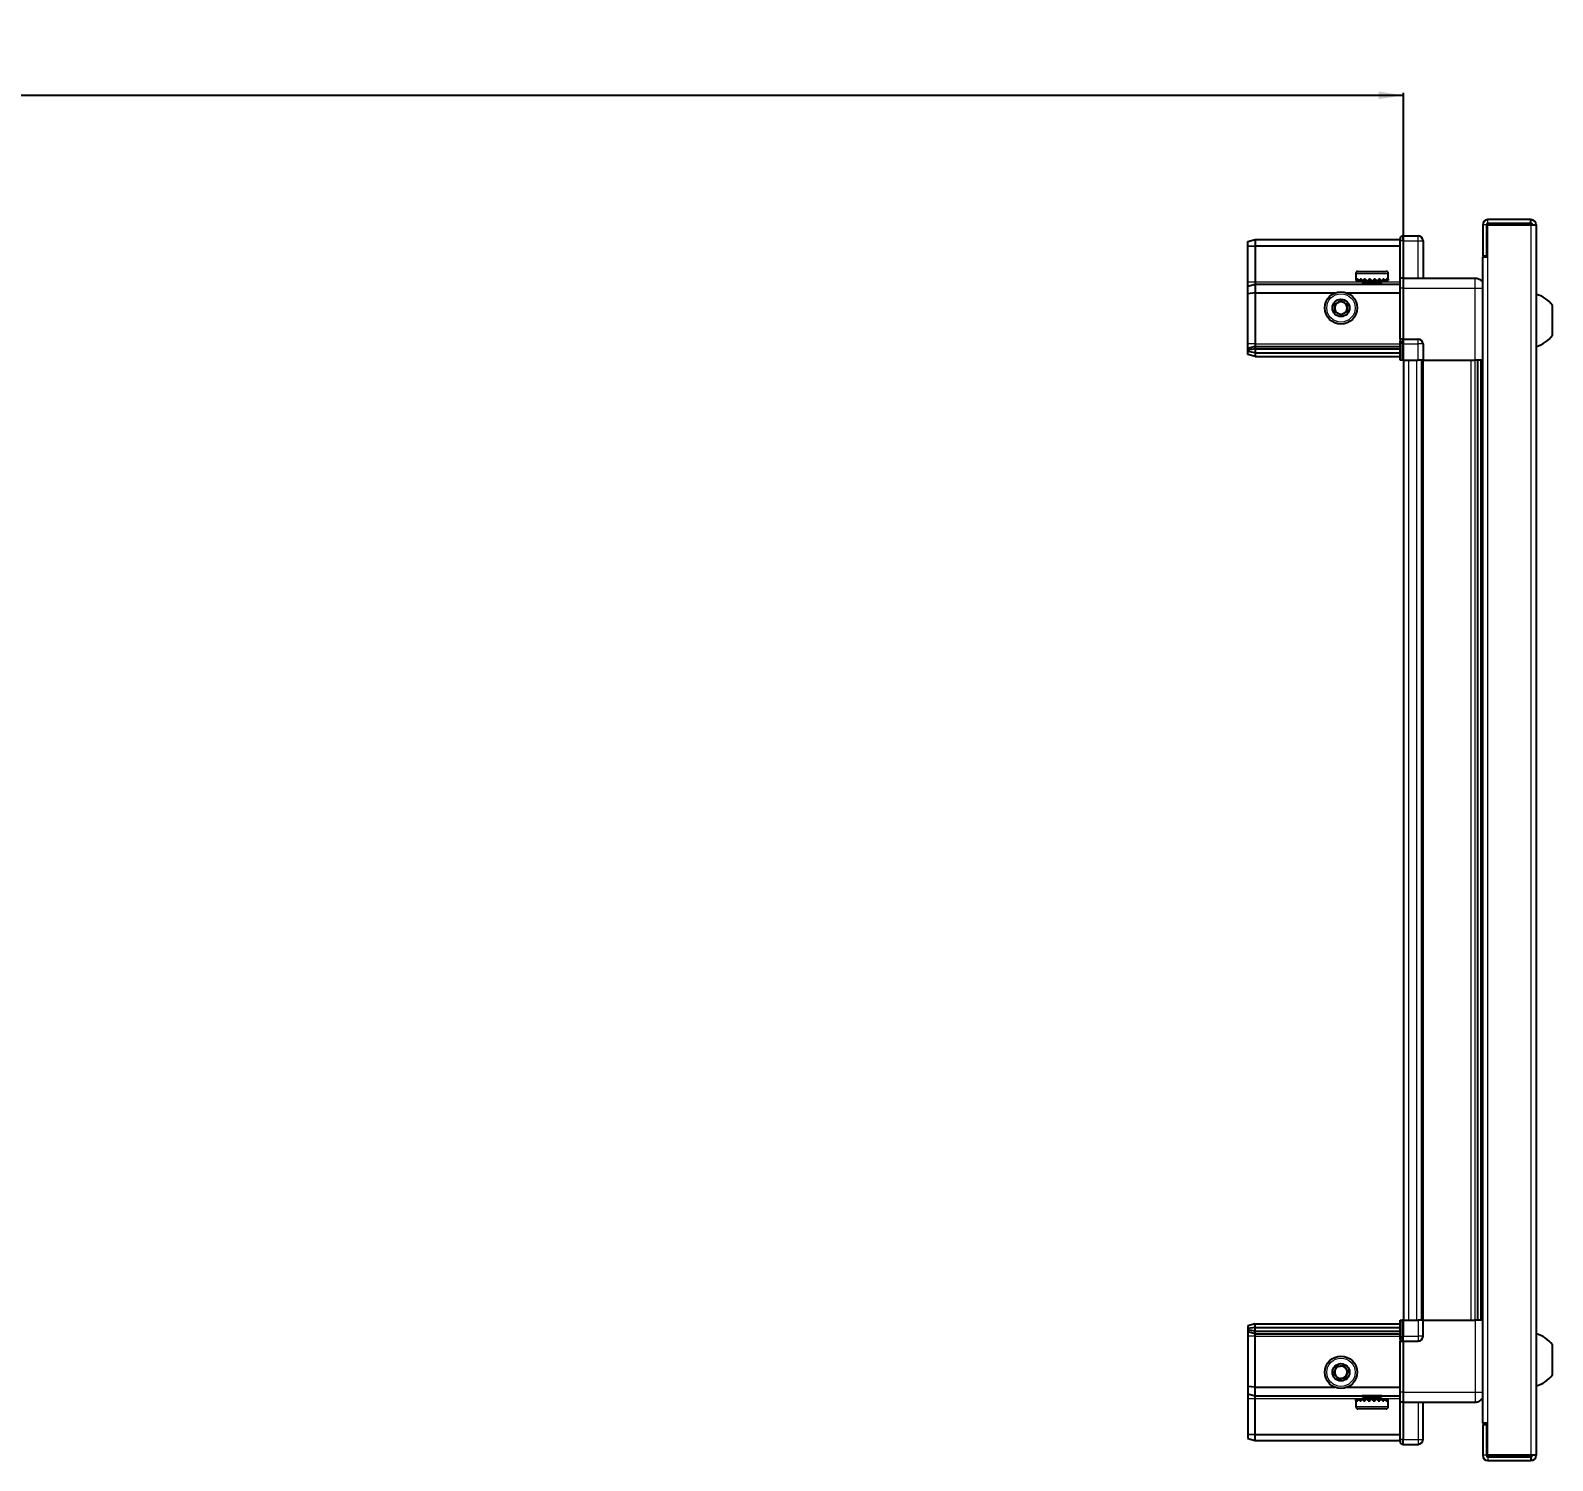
# Model space of a CAD drawing. Header units: millimetres. Extents: x 927 to 3772, y -669 to 1535.
# Drawn here: x 2454 to 3066, y 899 to 1474 of the extents above; entities that cross this region are included whole.
import ezdxf

# ---------------------------------------------------------------- set-up
doc = ezdxf.new("R2010")
doc.units = ezdxf.units.MM
doc.layers.add('FORMAT', color=7, linetype='Continuous')
doc.styles.add('SLDTEXTSTYLE0', font='TXT', dxfattribs={"width": 0.75})
doc.dimstyles.new('SLDDIMSTYLE0', dxfattribs={"dimtxt": 20, "dimasz": 10, "dimexe": 0, "dimexo": 0.0625, "dimgap": 5, "dimtad": 2, "dimdec": 1, "dimrnd": 1e-09, "dimzin": 12, "dimdsep": 46, "dimtxsty": 'SLDTEXTSTYLE0', "dimsah": 1, "dimcen": 0.09, "dimadec": 0, "dimazin": 3, "dimtfac": 1, "dimtofl": 0, "dimtmove": 0, "dimatfit": 3, "dimfxl": 0, "dimfrac": 2, "dimtolj": 1, "dimtzin": 12, "dimarcsym": 0})

# ---------------------------------------------------------------- blocks, each defined once
blk = doc.blocks.new('_D_4')
at = {"layer": 'FORMAT'}
for p, q in [((1706.12, 1341.17), (1706.12, 1448.66)), ((1706.12, 1447.66), (3006.12, 1447.66)), ((3006.12, 1341.17), (3006.12, 1448.66))]:
    blk.add_line(p, q, dxfattribs=at)
for points in [[(1706.12, 1447.66), (1716.12, 1446.12), (1716.12, 1449.2)], [(3006.12, 1447.66), (2996.12, 1449.2), (2996.12, 1446.12)]]:
    blk.add_solid(points, dxfattribs=at)
at = {"layer": 'FORMAT', "insert": (2326.57, 1473.44), "char_height": 20, "attachment_point": 1, "style": 'SLDTEXTSTYLE0'}
blk.add_mtext('1300', dxfattribs=at)

msp = doc.modelspace()

# ---------------------------------------------------------------- linework, layer by layer
at = {"color": 7, "linetype": 'Continuous', "lineweight": 25}
for p, q in [((3057.37, 1397.66), (3040.07, 1397.66)), ((3057.37, 1396.16), (3040.07, 1396.16)), ((3057.37, 1396.16), (3057.37, 1397.66)), ((3005.64, 1391.16), (3004.77, 1390.66)), ((3005.64, 1391.16), (3004.77, 1390.66)), ((3004.77, 1390.66), (3004.77, 1389.16)), ((3005.97, 1391.16), (3005.64, 1391.16)), ((3005.97, 1391.16), (3005.64, 1391.16)), ((3005.97, 1391.16), (3005.97, 1391.16)), ((3005.97, 1389.16), (3005.97, 1391.16)), ((3005.97, 1391.16), (3011.97, 1391.16)), ((3037.97, 1395.56), (3037.97, 1383.16)), ((3039.47, 1395.56), (3039.47, 1383.16)), ((3039.97, 1382.66), (3039.97, 1395.56)), ((3039.97, 1395.56), (3057.37, 1395.56)), ((3057.37, 1395.56), (3059.47, 1395.56)), ((3059.47, 1395.56), (3059.47, 900.76)), ((2943.47, 1388.85), (2946.47, 1389.66)), ((2943.47, 1387), (2943.47, 1388.85)), ((2943.47, 1387), (2946.47, 1387.16)), ((2943.47, 1372.66), (2943.47, 1387)), ((2946.47, 1389.66), (2946.47, 1387.16)), ((2946.47, 1389.66), (3004.77, 1389.66)), ((2946.47, 1387.16), (2946.47, 1372.66)), ((2946.47, 1387.16), (3004.77, 1387.16)), ((3004.77, 1374.36), (3004.77, 1389.16)), ((3005.97, 1389.16), (3005.97, 1374.36)), ((3013.97, 1389.16), (3013.97, 1374.16)), ((3037.87, 1382.66), (3037.87, 913.66)), ((3037.87, 1382.66), (3039.97, 1382.66)), ((3037.97, 1383.16), (3039.47, 1383.16)), ((2943.47, 1370.85), (2943.47, 1372.66)), ((2943.47, 1370.85), (2946.47, 1371.66)), ((2946.47, 1372.66), (2946.47, 1371.66)), ((2946.47, 1371.66), (2946.47, 1368.16)), ((2946.47, 1371.66), (3004.77, 1371.66)), ((2986.97, 1376.06), (2986.97, 1373.16)), ((2986.97, 1373.16), (2987.01, 1373.16)), ((2987.13, 1373.66), (2987.01, 1373.66)), ((2987.01, 1373.66), (2987.01, 1373.16)), ((2987.01, 1373.16), (2987.13, 1373.16)), ((2987.13, 1373.66), (2987.13, 1373.16)), ((2987.13, 1373.16), (2987.54, 1373.16)), ((2987.88, 1373.66), (2987.54, 1373.66)), ((2987.54, 1373.66), (2987.54, 1373.16)), ((2987.54, 1373.16), (2987.88, 1373.16)), ((2987.77, 1376.86), (2999.17, 1376.86)), ((2987.88, 1373.66), (2987.88, 1373.16)), ((2987.88, 1373.16), (2988.65, 1373.16)), ((2989.18, 1373.66), (2988.65, 1373.66)), ((2988.65, 1373.66), (2988.65, 1373.16)), ((2988.65, 1373.16), (2989.18, 1373.16)), ((2989.07, 1373.16), (2989.07, 1373.06)), ((2989.07, 1373.06), (2997.87, 1373.06)), ((2989.18, 1373.66), (2989.18, 1373.16)), ((2989.18, 1373.16), (2990.23, 1373.16)), ((2989.47, 1372.66), (2990.16, 1372.18)), ((2989.47, 1372.66), (2997.47, 1372.66)), ((2990.16, 1372.18), (2989.47, 1371.69)), ((2989.47, 1371.69), (2989.47, 1371.66)), ((2989.47, 1371.69), (2997.47, 1371.69)), ((2990.16, 1372.18), (2996.78, 1372.18)), ((2990.89, 1373.66), (2990.23, 1373.66)), ((2990.23, 1373.66), (2990.23, 1373.16)), ((2990.23, 1373.16), (2990.89, 1373.16)), ((2990.89, 1373.66), (2990.89, 1373.16)), ((2990.89, 1373.16), (2992.13, 1373.16)), ((2992.86, 1373.66), (2992.13, 1373.66)), ((2992.13, 1373.66), (2992.13, 1373.16)), ((2992.13, 1373.16), (2992.57, 1373.16)), ((2992.57, 1373.66), (2992.57, 1373.16)), ((2992.86, 1373.66), (2992.86, 1373.16)), ((2992.86, 1373.16), (2994.17, 1373.16)), ((2994.89, 1373.66), (2994.17, 1373.66)), ((2994.17, 1373.66), (2994.17, 1373.16)), ((2994.43, 1373.66), (2994.43, 1373.16)), ((2994.43, 1373.16), (2994.89, 1373.16)), ((2994.89, 1373.66), (2994.89, 1373.16)), ((2994.89, 1373.16), (2996.13, 1373.16)), ((2996.78, 1373.66), (2996.13, 1373.66)), ((2996.13, 1373.66), (2996.13, 1373.16)), ((2996.13, 1373.16), (2996.78, 1373.16)), ((2996.78, 1373.66), (2996.78, 1373.16)), ((2996.78, 1373.16), (2997.83, 1373.16)), ((2996.78, 1372.18), (2997.47, 1372.66)), ((2997.47, 1371.69), (2996.78, 1372.18)), ((2997.47, 1371.66), (2997.47, 1371.69)), ((2998.35, 1373.66), (2997.83, 1373.66)), ((2997.83, 1373.66), (2997.83, 1373.16)), ((2997.83, 1373.16), (2998.35, 1373.16)), ((2997.87, 1373.06), (2997.87, 1373.16)), ((2998.35, 1373.66), (2998.35, 1373.16)), ((2998.35, 1373.16), (2999.11, 1373.16)), ((2999.44, 1373.66), (2999.11, 1373.66)), ((2999.11, 1373.66), (2999.11, 1373.16)), ((2999.11, 1373.16), (2999.44, 1373.16)), ((2999.44, 1373.66), (2999.44, 1373.16)), ((2999.44, 1373.16), (2999.83, 1373.16)), ((2999.94, 1373.66), (2999.83, 1373.66)), ((2999.83, 1373.66), (2999.83, 1373.16)), ((2999.83, 1373.16), (2999.94, 1373.16)), ((2999.94, 1373.66), (2999.94, 1373.16)), ((2999.94, 1373.16), (2999.97, 1373.16)), ((2999.97, 1373.16), (2999.97, 1376.06)), ((3004.77, 1374.16), (3004.77, 1374.36)), ((3005.97, 1374.16), (3004.77, 1374.16)), ((3004.77, 1370.16), (3004.77, 1374.16)), ((3005.97, 1374.36), (3005.97, 1374.16)), ((3005.97, 1374.16), (3005.97, 1370.16)), ((3005.97, 1374.16), (3034.97, 1374.16)), ((2943.47, 1367.83), (2943.47, 1370.85)), ((2946.47, 1368.16), (2943.47, 1367.83)), ((2943.47, 1347.66), (2943.47, 1367.83)), ((2946.47, 1368.16), (2946.47, 1347.66)), ((2946.47, 1368.16), (2978.47, 1368.16)), ((2983.47, 1368.16), (3004.77, 1368.16)), ((3004.77, 1349.86), (3004.77, 1370.16)), ((3005.97, 1370.16), (3005.97, 1349.86)), ((3066.07, 1351.16), (3066.07, 1363.16)), ((2943.47, 1345.85), (2943.47, 1347.66)), ((2946.47, 1347.66), (2946.47, 1346.66)), ((3004.77, 1349.66), (3004.77, 1349.86)), ((3005.97, 1349.66), (3004.77, 1349.66)), ((3004.77, 1349.66), (3004.77, 1348.98)), ((3004.77, 1341.16), (3004.77, 1348.98)), ((3005.64, 1347.66), (3005.64, 1341.16)), ((3005.97, 1349.86), (3005.97, 1349.66)), ((3005.97, 1347.66), (3005.97, 1349.66)), ((3005.97, 1349.66), (3011.97, 1349.66)), ((3005.97, 1347.66), (3005.97, 1349.66)), ((3005.97, 1347.66), (3005.97, 1341.16)), ((3013.97, 1347.66), (3013.97, 1341.16)), ((2946.47, 1346.66), (2943.47, 1345.85)), ((2943.47, 1345.11), (2943.47, 1345.85)), ((2946.47, 1345.66), (2943.47, 1345.11)), ((2943.47, 1344.61), (2943.47, 1345.11)), ((2943.47, 1343.46), (2943.47, 1344.61)), ((2946.47, 1344.16), (2943.47, 1344.61)), ((2946.47, 1342.66), (2943.47, 1343.46)), ((2946.47, 1346.66), (2946.47, 1345.66)), ((2946.47, 1346.66), (3004.77, 1346.66)), ((2946.47, 1345.66), (3004.77, 1345.66)), ((2946.47, 1345.66), (2946.47, 1344.16)), ((2946.47, 1344.16), (2946.47, 1342.66)), ((2946.47, 1344.16), (3004.77, 1344.16)), ((2946.47, 1342.66), (3004.77, 1342.66)), ((3005.64, 1341.16), (3004.77, 1341.16)), ((3005.97, 1341.16), (3005.64, 1341.16)), ((3005.97, 1341.16), (3011.97, 1341.16)), ((3006.12, 1341.16), (3006.12, 955.16)), ((3013.97, 1341.16), (3011.97, 1341.16)), ((3013.32, 1341.16), (3013.32, 955.16)), ((3013.97, 1341.16), (3034.97, 1341.16)), ((3036, 955.16), (3036, 1341.16)), ((3036.03, 955.16), (3036.03, 1341.16)), ((3037.82, 1341.16), (3037.82, 955.16)), ((3004.77, 947.34), (3004.77, 955.16)), ((3004.77, 955.16), (3005.64, 955.16)), ((3005.64, 955.16), (3005.64, 955.16)), ((3005.64, 955.16), (3005.64, 948.66)), ((3005.97, 955.16), (3005.64, 955.16)), ((3005.97, 955.16), (3005.97, 948.66)), ((3005.97, 955.16), (3005.97, 955.16)), ((3005.97, 955.16), (3005.97, 948.66)), ((3005.97, 955.16), (3011.97, 955.16)), ((3013.97, 955.16), (3011.97, 955.16)), ((3013.97, 948.66), (3013.97, 955.16)), ((3013.97, 955.16), (3034.97, 955.16)), ((2946.47, 953.66), (2943.47, 952.85)), ((2943.47, 952.85), (2943.47, 951.7)), ((2946.47, 952.16), (2943.47, 951.7)), ((2943.47, 951.7), (2943.47, 951.2)), ((2946.47, 950.66), (2943.47, 951.2)), ((2943.47, 951.2), (2943.47, 950.46)), ((2946.47, 949.66), (2943.47, 950.46)), ((2943.47, 950.46), (2943.47, 948.66)), ((2946.47, 952.16), (2946.47, 953.66)), ((2946.47, 953.66), (3004.77, 953.66)), ((2946.47, 950.66), (2946.47, 952.16)), ((2946.47, 952.16), (3004.77, 952.16)), ((2946.47, 950.66), (3004.77, 950.66)), ((2946.47, 949.66), (2946.47, 950.66)), ((2946.47, 949.66), (3004.77, 949.66)), ((2946.47, 948.66), (2946.47, 949.66)), ((2943.47, 948.66), (2943.47, 928.49)), ((2946.47, 928.16), (2946.47, 948.66)), ((3004.77, 947.34), (3004.77, 946.66)), ((3005.97, 946.66), (3004.77, 946.66)), ((3004.77, 946.46), (3004.77, 946.66)), ((3004.77, 926.16), (3004.77, 946.46)), ((3005.97, 946.66), (3005.97, 948.66)), ((3005.97, 946.66), (3005.97, 946.46)), ((3005.97, 946.66), (3011.97, 946.66)), ((3005.97, 946.46), (3005.97, 926.16)), ((3066.07, 933.16), (3066.07, 945.16)), ((2946.47, 928.16), (2943.47, 928.49)), ((2943.47, 928.49), (2943.47, 925.46)), ((2943.47, 925.46), (2946.47, 924.66)), ((2943.47, 925.46), (2943.47, 923.66)), ((2946.47, 928.16), (2978.47, 928.16)), ((2946.47, 924.66), (2946.47, 928.16)), ((2946.47, 924.66), (3004.77, 924.66)), ((2946.47, 923.66), (2946.47, 924.66)), ((2983.47, 928.16), (3004.77, 928.16)), ((2989.47, 924.66), (2989.47, 924.63)), ((2989.47, 924.63), (2990.16, 924.14)), ((2997.47, 924.63), (2989.47, 924.63)), ((2996.78, 924.14), (2997.47, 924.63)), ((2997.47, 924.63), (2997.47, 924.66)), ((3004.77, 922.16), (3004.77, 926.16)), ((3005.97, 926.16), (3005.97, 922.16)), ((2943.47, 923.66), (2943.47, 909.31)), ((2946.47, 909.16), (2946.47, 923.66)), ((2986.97, 923.16), (2986.97, 920.26)), ((2986.99, 923.16), (2986.97, 923.16)), ((2986.99, 922.66), (2986.99, 923.16)), ((2987.09, 923.16), (2986.99, 923.16)), ((2986.99, 922.66), (2987.09, 922.66)), ((2987.09, 922.66), (2987.09, 923.16)), ((2987.46, 923.16), (2987.09, 923.16)), ((2987.46, 922.66), (2987.46, 923.16)), ((2987.78, 923.16), (2987.46, 923.16)), ((2987.46, 922.66), (2987.78, 922.66)), ((2999.17, 919.46), (2987.77, 919.46)), ((2987.78, 922.66), (2987.78, 923.16)), ((2988.52, 923.16), (2987.78, 923.16)), ((2988.52, 922.66), (2988.52, 923.16)), ((2989.03, 923.16), (2988.52, 923.16)), ((2988.52, 922.66), (2989.03, 922.66)), ((2989.03, 922.66), (2989.03, 923.16)), ((2990.06, 923.16), (2989.03, 923.16)), ((2989.07, 923.26), (2989.07, 923.16)), ((2997.87, 923.26), (2989.07, 923.26)), ((2990.16, 924.14), (2989.47, 923.66)), ((2997.47, 923.66), (2989.47, 923.66)), ((2990.06, 922.66), (2990.06, 923.16)), ((2990.71, 923.16), (2990.06, 923.16)), ((2990.06, 922.66), (2990.71, 922.66)), ((2996.78, 924.14), (2990.16, 924.14)), ((2990.71, 922.66), (2990.71, 923.16)), ((2991.94, 923.16), (2990.71, 923.16)), ((2991.94, 922.66), (2991.94, 923.16)), ((2992.43, 923.16), (2991.94, 923.16)), ((2991.94, 922.66), (2992.66, 922.66)), ((2992.43, 922.66), (2992.43, 923.16)), ((2992.66, 922.66), (2992.66, 923.16)), ((2993.97, 923.16), (2992.66, 923.16)), ((2993.97, 922.66), (2993.97, 923.16)), ((2993.97, 922.66), (2994.7, 922.66)), ((2994.3, 922.66), (2994.3, 923.16)), ((2994.7, 923.16), (2994.3, 923.16)), ((2994.7, 922.66), (2994.7, 923.16)), ((2995.94, 923.16), (2994.7, 923.16)), ((2995.94, 922.66), (2995.94, 923.16)), ((2996.61, 923.16), (2995.94, 923.16)), ((2995.94, 922.66), (2996.61, 922.66)), ((2996.61, 922.66), (2996.61, 923.16)), ((2997.68, 923.16), (2996.61, 923.16)), ((2997.47, 923.66), (2996.78, 924.14)), ((2997.68, 922.66), (2997.68, 923.16)), ((2998.22, 923.16), (2997.68, 923.16)), ((2997.68, 922.66), (2998.22, 922.66)), ((2997.87, 923.16), (2997.87, 923.26)), ((2998.22, 922.66), (2998.22, 923.16)), ((2999.01, 923.16), (2998.22, 923.16)), ((2999.01, 922.66), (2999.01, 923.16)), ((2999.36, 923.16), (2999.01, 923.16)), ((2999.01, 922.66), (2999.36, 922.66)), ((2999.36, 922.66), (2999.36, 923.16)), ((2999.79, 923.16), (2999.36, 923.16)), ((2999.79, 922.66), (2999.79, 923.16)), ((2999.92, 923.16), (2999.79, 923.16)), ((2999.79, 922.66), (2999.92, 922.66)), ((2999.92, 922.66), (2999.92, 923.16)), ((2999.97, 923.16), (2999.92, 923.16)), ((2999.97, 920.26), (2999.97, 923.16)), ((3005.97, 922.16), (3004.77, 922.16)), ((3004.77, 921.96), (3004.77, 922.16)), ((3004.77, 907.16), (3004.77, 921.96)), ((3005.97, 922.16), (3005.97, 921.96)), ((3005.97, 922.16), (3034.97, 922.16)), ((3005.97, 921.96), (3005.97, 907.16)), ((3005.97, 921.96), (3005.97, 907.16)), ((3013.97, 907.16), (3013.97, 922.16)), ((3039.97, 913.66), (3037.87, 913.66)), ((3037.97, 913.16), (3039.47, 913.16)), ((3037.97, 913.16), (3037.97, 900.76)), ((3039.47, 913.16), (3039.47, 900.76)), ((3039.97, 900.76), (3039.97, 913.66)), ((2943.47, 909.31), (2946.47, 909.16)), ((2943.47, 909.31), (2943.47, 907.46)), ((2943.47, 907.46), (2946.47, 906.66)), ((2946.47, 909.16), (3004.77, 909.16)), ((2946.47, 906.66), (2946.47, 909.16)), ((2946.47, 906.66), (3004.77, 906.66)), ((3004.77, 907.16), (3004.77, 905.66)), ((3005.97, 905.16), (3005.97, 907.16)), ((3004.77, 905.66), (3005.64, 905.16)), ((3005.97, 905.16), (3005.64, 905.16)), ((3005.97, 905.16), (3011.97, 905.16)), ((3057.37, 900.76), (3039.97, 900.76)), ((3040.07, 900.16), (3057.37, 900.16)), ((3059.47, 900.76), (3057.37, 900.76)), ((3057.37, 900.16), (3057.37, 898.66)), ((3040.07, 898.66), (3057.37, 898.66))]:
    msp.add_line(p, q, dxfattribs=at)
at = {"color": 8, "linetype": 'Continuous', "lineweight": 18}
for p, q in [((3040.07, 1396.16), (3040.07, 1397.66)), ((3011.97, 1389.16), (3011.97, 1391.16)), ((3039.47, 1395.56), (3037.97, 1395.56)), ((3057.37, 1395.56), (3057.37, 900.76)), ((3005.97, 1389.16), (3004.77, 1389.16)), ((3005.97, 1389.16), (3011.97, 1389.16)), ((3011.97, 1374.16), (3011.97, 1389.16)), ((3011.97, 1389.16), (3013.97, 1389.16)), ((3039.97, 1382.66), (3039.97, 913.66)), ((2943.47, 1372.66), (2946.47, 1372.66)), ((2946.47, 1372.66), (2989.47, 1372.66)), ((2986.97, 1376.06), (2999.97, 1376.06)), ((2997.47, 1372.66), (3004.77, 1372.66)), ((3004.77, 1374.36), (3005.97, 1374.36)), ((3005.97, 1370.16), (3004.77, 1370.16)), ((3005.97, 1370.16), (3034.97, 1370.16)), ((3034.97, 1341.16), (3034.97, 1370.16)), ((2946.47, 1347.66), (2943.47, 1347.66)), ((2946.47, 1347.66), (3004.77, 1347.66)), ((3004.77, 1349.86), (3005.97, 1349.86)), ((3005.97, 1347.66), (3005.64, 1347.66)), ((3005.97, 1347.66), (3011.97, 1347.66)), ((3011.97, 1347.66), (3011.97, 1349.66)), ((3011.97, 1341.16), (3011.97, 1347.66)), ((3013.97, 1347.66), (3011.97, 1347.66)), ((3008.12, 1341.16), (3008.12, 955.16)), ((3011.32, 1341.16), (3011.32, 955.16)), ((3013.97, 1341.16), (3013.97, 955.16)), ((3033.37, 955.16), (3033.37, 1341.16)), ((3034.79, 1341.16), (3034.79, 955.16)), ((3037.24, 955.16), (3037.24, 1341.16)), ((3005.97, 955.16), (3005.64, 955.16)), ((3011.97, 955.16), (3011.97, 948.66)), ((3034.97, 955.16), (3034.97, 926.16)), ((2946.47, 948.66), (2943.47, 948.66)), ((2946.47, 948.66), (3004.77, 948.66)), ((3005.97, 946.46), (3004.77, 946.46)), ((3005.97, 948.66), (3005.64, 948.66)), ((3005.97, 948.66), (3011.97, 948.66)), ((3013.97, 948.66), (3011.97, 948.66)), ((3011.97, 948.66), (3011.97, 946.66)), ((3005.97, 926.16), (3004.77, 926.16)), ((3005.97, 926.16), (3034.97, 926.16)), ((2943.47, 923.66), (2946.47, 923.66)), ((2946.47, 923.66), (2989.47, 923.66)), ((2999.97, 920.26), (2986.97, 920.26)), ((2997.47, 923.66), (3004.77, 923.66)), ((3005.97, 921.96), (3004.77, 921.96)), ((3011.97, 922.16), (3011.97, 907.16)), ((3005.97, 907.16), (3004.77, 907.16)), ((3005.97, 907.16), (3011.97, 907.16)), ((3011.97, 907.16), (3013.97, 907.16)), ((3011.97, 907.16), (3011.97, 905.16)), ((3039.47, 900.76), (3037.97, 900.76)), ((3040.07, 900.16), (3040.07, 898.66))]:
    msp.add_line(p, q, dxfattribs=at)
at = {"color": 7, "linetype": 'Continuous', "lineweight": 25}
for centre, radius in [((2980.97, 1362.16), 6.5), ((2980.97, 1362.16), 3.46), ((2980.97, 934.16), 6.5), ((2980.97, 934.16), 3.46)]:
    msp.add_circle(centre, radius, dxfattribs=at)
at = {"color": 8, "linetype": 'Continuous', "lineweight": 18}
for centre in [(2980.97, 1362.16), (2980.97, 934.16)]:
    msp.add_circle(centre, 5.7, dxfattribs=at)
at = {"color": 7, "linetype": 'Continuous', "lineweight": 25}
for centre, radius, start, end in [((3040.07, 1395.56), 2.1, 90, 180), ((3040.07, 1395.56), 0.6, 90, 180), ((3057.37, 1395.56), 2.1, 0, 90), ((3057.37, 1395.56), 0.6, 0, 90), ((3011.97, 1389.16), 2, 360, 90), ((2987.77, 1376.06), 0.8, 90, 180), ((2989.07, 1372.66), 0.4, 0, 90), ((2997.87, 1372.66), 0.4, 90, 180), ((2999.17, 1376.06), 0.8, 0, 90), ((3056.45, 1356.13), 11.91, 36.1266, 75.29965), ((2980.97, 1362.16), 2.5, 120.74103, 180.74103), ((2980.97, 1362.16), 2.5, 180.74103, 240.74103), ((2980.97, 1362.16), 2.5, 60.74103, 120.74103), ((2980.97, 1362.16), 2.5, 240.74103, 300.74103), ((2980.97, 1362.16), 2.5, 0.74103, 60.74103), ((2980.97, 1362.16), 2.5, 300.74103, 0.74103), ((3011.97, 1347.66), 2, 0, 90), ((3056.45, 1358.18), 11.91, 284.70035, 323.8734), ((3056.45, 938.13), 11.91, 36.1266, 75.29965), ((3011.97, 948.66), 2, 270, 0), ((2980.97, 934.16), 2.5, 155.91157, 215.91157), ((2980.97, 934.16), 2.5, 95.91157, 155.91157), ((2980.97, 934.16), 2.5, 215.91157, 275.91157), ((2980.97, 934.16), 2.5, 35.91157, 95.91157), ((2980.97, 934.16), 2.5, 275.91157, 335.91157), ((2980.97, 934.16), 2.5, 335.91157, 35.91157), ((3056.45, 940.18), 11.91, 284.70035, 323.8734), ((2987.77, 920.26), 0.8, 180, 270), ((2989.07, 923.66), 0.4, 270, 360), ((2997.87, 923.66), 0.4, 180, 270), ((2999.17, 920.26), 0.8, 270, 360), ((3011.97, 907.16), 2, 270, 0), ((3040.07, 900.76), 2.1, 180, 270), ((3040.07, 900.76), 0.6, 180, 270), ((3057.37, 900.76), 2.1, 270, 0), ((3057.37, 900.76), 0.6, 270, 0)]:
    msp.add_arc(centre, radius, start, end, dxfattribs=at)
for centre, start_param, end_param in [((3002.17, 1347.66), 0, 0.722734), ((3002.17, 948.66), 5.560451, 6.283185)]:
    msp.add_ellipse(centre, major_axis=(3.46, 0), ratio=0.57735, start_param=start_param, end_param=end_param, dxfattribs=at)
for points, knots in [([(3034.97, 1374.16), (3035.41, 1374.11), (3036.09, 1374.04), (3036.9, 1373.6), (3037.46, 1373.17), (3037.74, 1372.79), (3037.87, 1372.61)], [0, 0, 0, 0, 0.384298, 0.591173, 0.802437, 1, 1, 1, 1]), ([(2978.45, 1363.57), (2978.9, 1363.83), (2979.73, 1364.33), (2980.55, 1364.82), (2980.94, 1365.05)], [0, 0, 0, 0, 0.534686, 1, 1, 1, 1]), ([(2978.49, 1360.68), (2978.49, 1360.81), (2978.48, 1361.41), (2978.47, 1362.4), (2978.46, 1363.22), (2978.45, 1363.57)], [0, 0, 0, 0, 0.1331247, 0.6370994, 1, 1, 1, 1]), ([(2981.01, 1359.27), (2980.56, 1359.52), (2979.72, 1360), (2978.88, 1360.46), (2978.49, 1360.68)], [0, 0, 0, 0, 0.534686, 1, 1, 1, 1]), ([(2980.94, 1365.05), (2981.39, 1364.79), (2982.23, 1364.32), (2983.06, 1363.85), (2983.45, 1363.63)], [0, 0, 0, 0, 0.5346859, 1, 1, 1, 1]), ([(2983.49, 1360.75), (2983.05, 1360.48), (2982.22, 1359.99), (2981.39, 1359.5), (2981.01, 1359.27)], [0, 0, 0, 0, 0.5346859, 1, 1, 1, 1]), ([(2983.45, 1363.63), (2983.46, 1363.29), (2983.47, 1362.47), (2983.48, 1361.47), (2983.49, 1360.87), (2983.49, 1360.75)], [0, 0, 0, 0, 0.362901, 0.866875, 1, 1, 1, 1]), ([(3037.82, 1341.16), (3037.79, 1341.16), (3037.57, 1341.16), (3036.85, 1341.16), (3035.88, 1341.16), (3035.23, 1341.16), (3034.97, 1341.16)], [0, 0, 0, 0, 0.0717073, 0.4209791, 0.7702508, 1, 1, 1, 1]), ([(3037.82, 955.16), (3037.79, 955.16), (3037.57, 955.16), (3036.85, 955.16), (3035.88, 955.16), (3035.23, 955.16), (3034.97, 955.16)], [0, 0, 0, 0, 0.071707, 0.420979, 0.770251, 1, 1, 1, 1]), ([(2979.28, 936.5), (2979.62, 936.53), (2980.44, 936.62), (2981.43, 936.72), (2982.03, 936.78), (2982.15, 936.79)], [0, 0, 0, 0, 0.3629006, 0.8668753, 1, 1, 1, 1]), ([(2982.15, 936.79), (2982.45, 936.38), (2983.02, 935.6), (2983.58, 934.82), (2983.84, 934.46)], [0, 0, 0, 0, 0.534686, 1, 1, 1, 1]), ([(2978.1, 933.86), (2978.31, 934.33), (2978.71, 935.21), (2979.1, 936.09), (2979.28, 936.5)], [0, 0, 0, 0, 0.5346859, 1, 1, 1, 1]), ([(2979.79, 931.52), (2979.49, 931.94), (2978.93, 932.72), (2978.36, 933.5), (2978.1, 933.86)], [0, 0, 0, 0, 0.534686, 1, 1, 1, 1]), ([(2982.67, 931.82), (2982.54, 931.81), (2981.95, 931.75), (2980.96, 931.64), (2980.14, 931.56), (2979.79, 931.52)], [0, 0, 0, 0, 0.1331247, 0.6370994, 1, 1, 1, 1]), ([(2983.84, 934.46), (2983.63, 933.99), (2983.24, 933.1), (2982.85, 932.23), (2982.67, 931.82)], [0, 0, 0, 0, 0.534686, 1, 1, 1, 1]), ([(3034.97, 922.16), (3035.41, 922.21), (3036.09, 922.28), (3036.9, 922.71), (3037.46, 923.15), (3037.74, 923.53), (3037.87, 923.71)], [0, 0, 0, 0, 0.384298, 0.591173, 0.802437, 1, 1, 1, 1])]:
    msp.add_open_spline(points, degree=3, knots=knots, dxfattribs=at)
at = {"color": 8, "linetype": 'Continuous', "lineweight": 18}
for points in [[(3034.97, 1370.16), (3034.97, 1370.68), (3034.97, 1371.73), (3034.97, 1373.05), (3034.97, 1373.98), (3034.97, 1374.1), (3034.97, 1374.16)], [(3034.97, 926.16), (3034.97, 925.63), (3034.97, 924.59), (3034.97, 923.26), (3034.97, 922.34), (3034.97, 922.22), (3034.97, 922.16)]]:
    msp.add_open_spline(points, degree=3, dxfattribs=at)
for points in [[(3034.97, 1370.16), (3035.41, 1370.16), (3036.09, 1370.16), (3036.9, 1370.16), (3037.46, 1370.16), (3037.74, 1370.16), (3037.87, 1370.16)], [(3034.97, 926.16), (3035.41, 926.16), (3036.09, 926.16), (3036.9, 926.16), (3037.46, 926.16), (3037.74, 926.16), (3037.87, 926.16)]]:
    msp.add_open_spline(points, degree=3, knots=[0, 0, 0, 0, 0.384298, 0.591173, 0.802437, 1, 1, 1, 1], dxfattribs=at)

# ---------------------------------------------------------------- dimensions: what is measured, and where the dimension line sits
at = {"layer": 'FORMAT'}
dim = msp.add_linear_dim(base=(3006.12, 1447.66), p1=(1706.12, 1341.16), p2=(3006.12, 1341.16), angle=0, dimstyle='SLDDIMSTYLE0', dxfattribs=at)
dim.commit()
dim.dimension.update_dxf_attribs({"geometry": '_D_4', "text_midpoint": (2356.12, 1447.66), "dimtype": 160})

doc.saveas('drawing.dxf')
